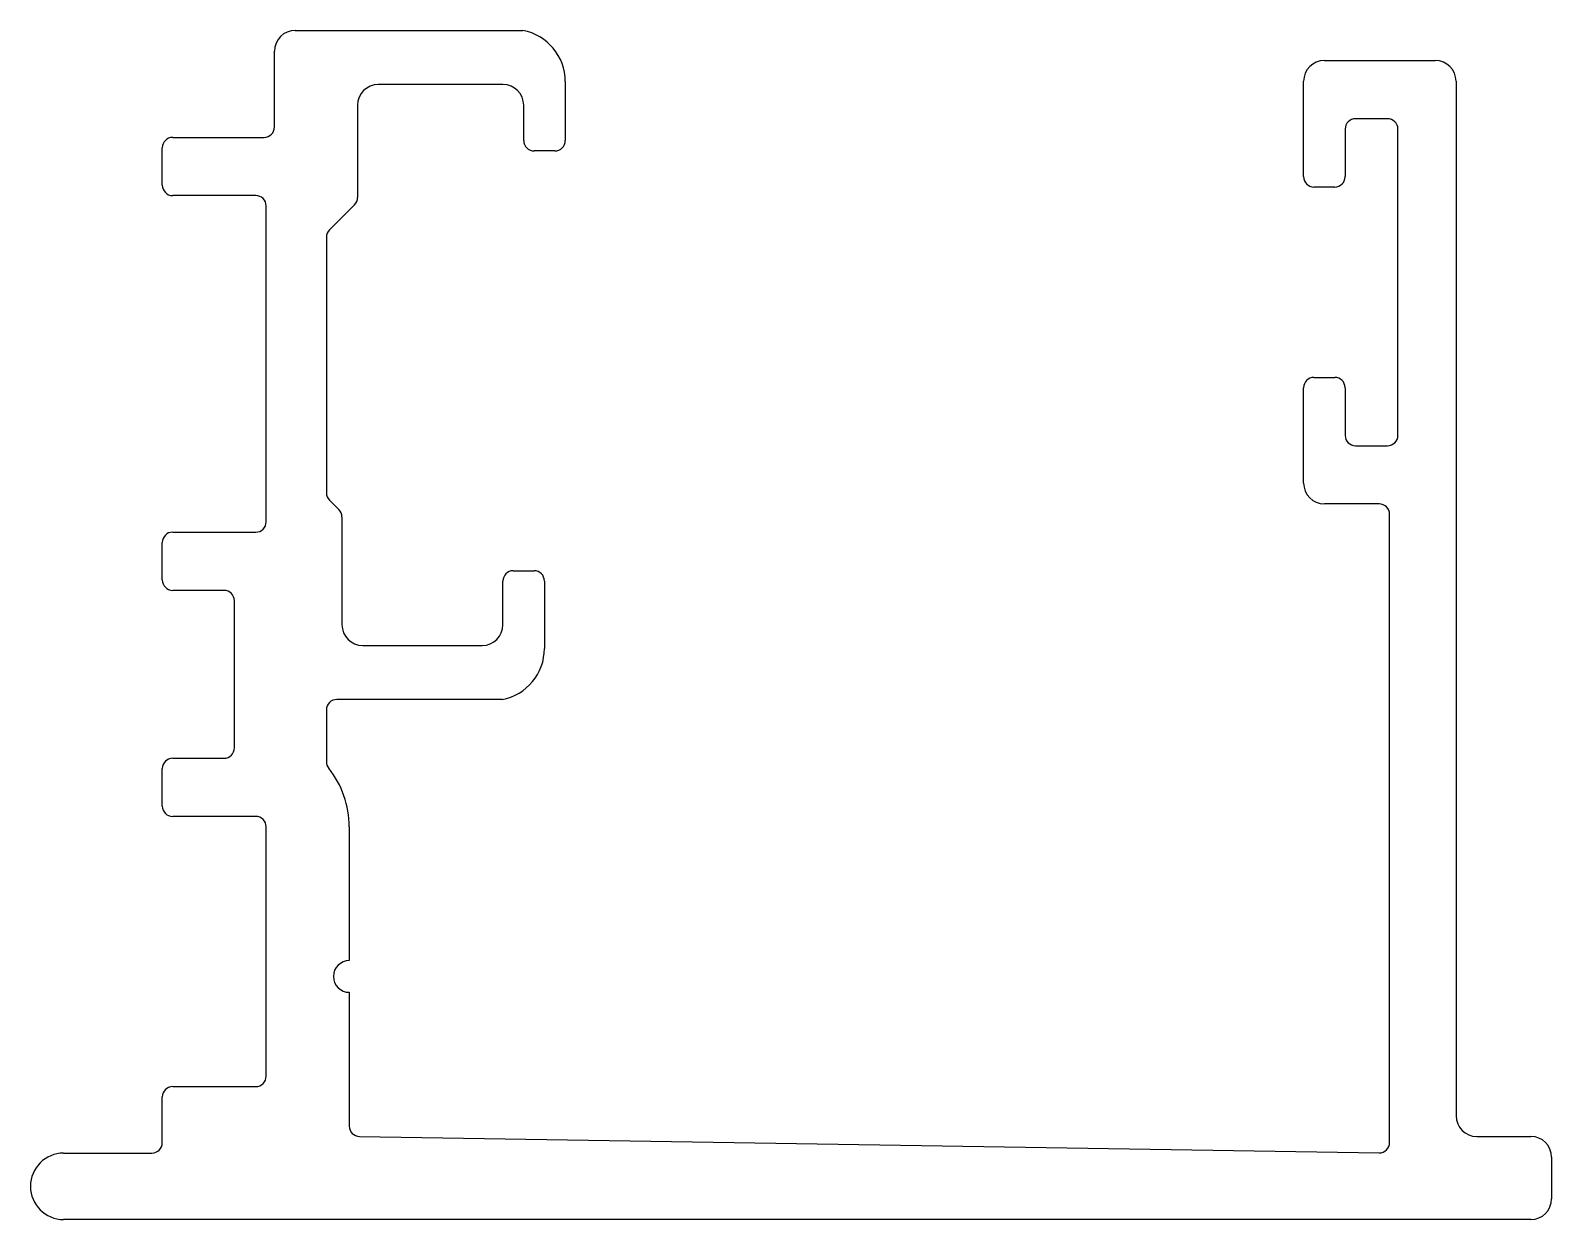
# Model space of a CAD drawing. Header units: inches. Extents: x -17.1 to 19.5, y 0.1 to 28.7.
import ezdxf

# ---------------------------------------------------------------- set-up
doc = ezdxf.new("R2010")
doc.units = ezdxf.units.IN
doc.header["$MEASUREMENT"] = 0
doc.layers.add('BEAD', color=152, linetype='Continuous')

msp = doc.modelspace()

# ---------------------------------------------------------------- linework, layer by layer
at = {"layer": 'BEAD', "color": 7, "linetype": 'Continuous'}
for p, q in [((-10.774, 28.738), (-5.296, 28.738)), ((-11.274, 26.415), (-11.274, 28.238)), ((14.001, 28.015), (16.671, 28.015)), ((-4.274, 27.509), (-4.274, 26.088)), ((13.501, 25.22), (13.501, 27.515)), ((17.171, 27.515), (17.171, 2.624)), ((-5.774, 27.438), (-8.774, 27.438)), ((-9.274, 26.938), (-9.274, 24.72)), ((-5.274, 26.088), (-5.274, 26.938)), ((15.521, 26.615), (14.751, 26.615)), ((-13.724, 26.165), (-11.524, 26.165)), ((14.501, 26.365), (14.501, 25.22)), ((15.771, 18.995), (15.771, 26.365)), ((-13.974, 25.015), (-13.974, 25.915)), ((-4.524, 25.838), (-5.024, 25.838)), ((14.251, 24.97), (13.751, 24.97)), ((-11.724, 24.765), (-13.724, 24.765)), ((-9.348, 24.543), (-9.951, 23.94)), ((-11.474, 16.915), (-11.474, 24.515)), ((-10.024, 23.763), (-10.024, 17.613)), ((13.751, 20.39), (14.251, 20.39)), ((13.501, 17.845), (13.501, 20.14)), ((14.501, 20.14), (14.501, 18.995)), ((14.751, 18.745), (15.521, 18.745)), ((-9.951, 17.436), (-9.723, 17.208)), ((15.321, 17.345), (14.001, 17.345)), ((-9.649, 17.031), (-9.649, 14.438)), ((15.571, 1.978), (15.571, 17.095)), ((-13.724, 16.665), (-11.724, 16.665)), ((-13.974, 15.515), (-13.974, 16.415)), ((-5.774, 14.438), (-5.774, 15.488)), ((-5.524, 15.738), (-5.024, 15.738)), ((-4.774, 15.488), (-4.774, 13.867)), ((-12.488, 15.265), (-13.724, 15.265)), ((-12.238, 11.474), (-12.238, 15.015)), ((-9.149, 13.938), (-6.274, 13.938)), ((-5.796, 12.638), (-9.774, 12.638)), ((-10.024, 12.388), (-10.024, 11.138)), ((-13.724, 11.224), (-12.488, 11.224)), ((-13.974, 10.074), (-13.974, 10.974)), ((-11.724, 9.824), (-13.724, 9.824)), ((-11.474, 3.574), (-11.474, 9.574)), ((-9.474, 9.574), (-9.474, 6.354)), ((-9.474, 5.592), (-9.474, 2.373)), ((-13.724, 3.324), (-11.724, 3.324)), ((-13.974, 1.974), (-13.974, 3.074)), ((-9.228, 2.123), (15.317, 1.728)), ((17.671, 2.124), (18.971, 2.124)), ((-16.349, 1.724), (-14.224, 1.724)), ((19.471, 1.624), (19.471, 0.624)), ((18.971, 0.124), (-16.349, 0.124))]:
    msp.add_line(p, q, dxfattribs=at)
for centre, radius, start, end in [((-10.774, 28.238), 0.5, 90, 180), ((-5.524, 27.509), 1.25, 0, 79.4774), ((14.001, 27.515), 0.5, 90, 180), ((16.671, 27.515), 0.5, 360, 90), ((-8.774, 26.938), 0.5, 90, 180), ((-5.774, 26.938), 0.5, 360, 90), ((-11.524, 26.415), 0.25, 270, 0), ((14.751, 26.365), 0.25, 90, 180), ((15.521, 26.365), 0.25, 360, 90), ((-13.724, 25.915), 0.25, 90, 180), ((-5.024, 26.088), 0.25, 180, 270), ((-4.524, 26.088), 0.25, 270, 0), ((-13.724, 25.015), 0.25, 180, 270), ((13.751, 25.22), 0.25, 180, 270), ((14.251, 25.22), 0.25, 270, 0), ((-11.724, 24.515), 0.25, 0, 90), ((-9.524, 24.72), 0.25, 315, 360), ((-9.774, 23.763), 0.25, 135, 180), ((13.751, 20.14), 0.25, 90, 180), ((14.251, 20.14), 0.25, 360, 90), ((14.751, 18.995), 0.25, 180, 270), ((15.521, 18.995), 0.25, 270, 0), ((-9.774, 17.613), 0.25, 180, 225), ((14.001, 17.845), 0.5, 180, 270), ((15.321, 17.095), 0.25, 360, 90), ((-11.724, 16.915), 0.25, 270, 0), ((-9.899, 17.031), 0.25, 0, 45), ((-13.724, 16.415), 0.25, 90, 180), ((-13.724, 15.515), 0.25, 180, 270), ((-5.524, 15.488), 0.25, 90, 180), ((-5.024, 15.488), 0.25, 0, 90), ((-12.488, 15.015), 0.25, 360, 90), ((-9.149, 14.438), 0.5, 180, 270), ((-6.274, 14.438), 0.5, 270, 360), ((-6.024, 13.867), 1.25, 280.5226, 360), ((-9.774, 12.388), 0.25, 90, 180), ((-12.488, 11.474), 0.25, 270, 0), ((-13.724, 10.974), 0.25, 90, 180), ((-9.774, 11.138), 0.25, 180, 218.7394), ((-11.724, 9.574), 2.25, 0, 38.7394), ((-13.724, 10.074), 0.25, 180, 270), ((-11.724, 9.574), 0.25, 0, 90), ((-9.474, 5.973), 0.381, 90, 270), ((-13.724, 3.074), 0.25, 90, 180), ((-11.724, 3.574), 0.25, 270, 0), ((17.671, 2.624), 0.5, 180, 270), ((-9.224, 2.373), 0.25, 180, 269.0788), ((-14.224, 1.974), 0.25, 270, 0), ((15.321, 1.978), 0.25, 269.039, 0), ((18.971, 1.624), 0.5, 360, 90), ((-16.349, 0.924), 0.8, 90, 180), ((-16.349, 0.924), 0.8, 180, 270), ((18.971, 0.624), 0.5, 270, 0)]:
    msp.add_arc(centre, radius, start, end, dxfattribs=at)

doc.saveas('drawing.dxf')
